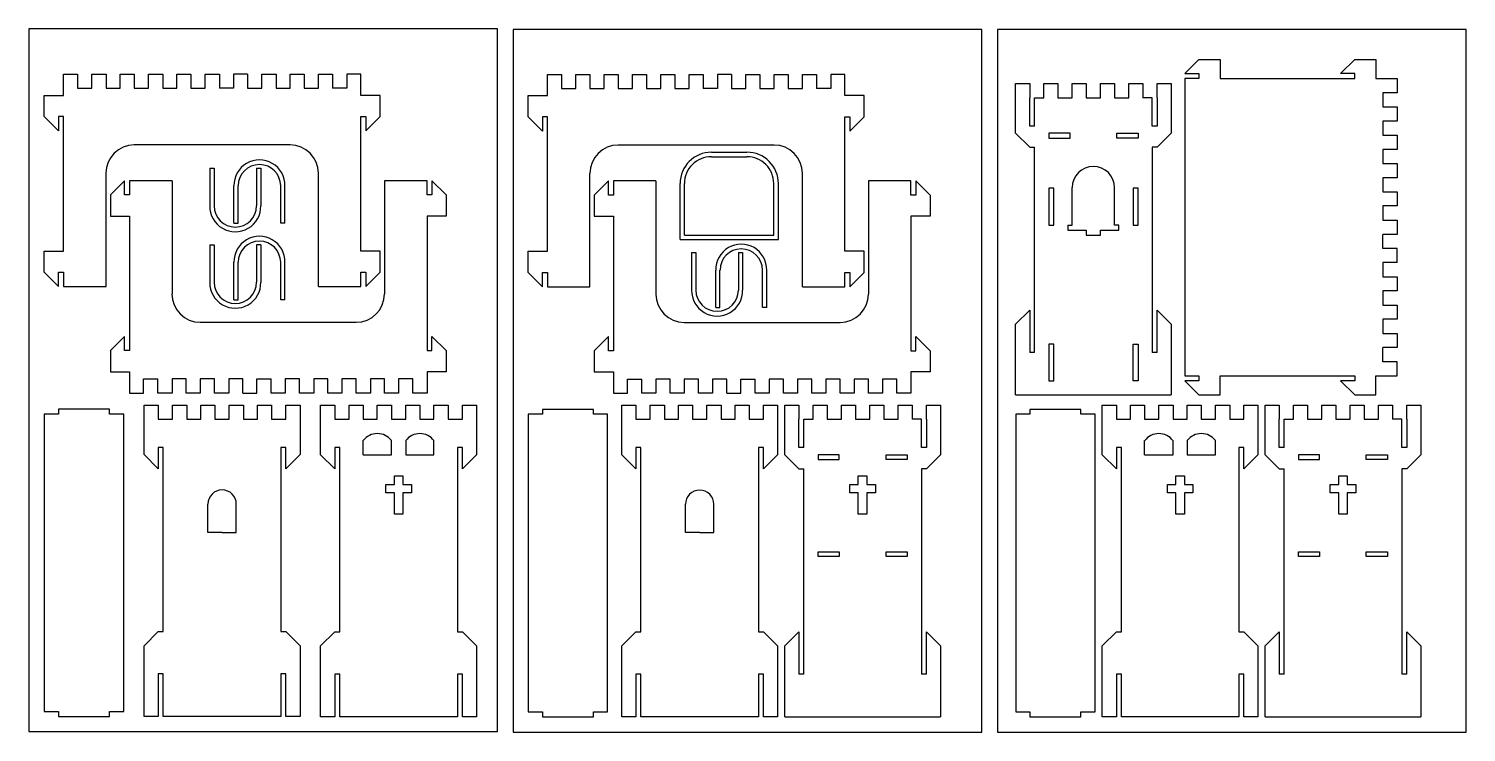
# Model space of a CAD drawing. Header units: millimetres. Extents: x 0 to 2898, y 0 to 1684.
# Drawn here: x 0 to 1449, y 0 to 709 of the extents above; entities that cross this region are included whole.
import ezdxf

# ---------------------------------------------------------------- set-up
doc = ezdxf.new("R2010")
doc.units = ezdxf.units.MM
doc.layers.get('0').update_dxf_attribs({"color": 1})
doc.layers.add('Marco', color=5, linetype='Continuous')

msp = doc.modelspace()

# ---------------------------------------------------------------- linework, layer by layer
for p, q in [((1179.3, 678.4), (1165.1, 664.2)), ((1179.3, 678.4), (1200.8, 678.4)), ((1200.8, 678.4), (1200.8, 659.2)), ((1336.4, 678.4), (1322.1, 664.2)), ((1336.4, 678.4), (1357.8, 678.4)), ((1357.8, 678.4), (1357.8, 659.2)), ((35, 663.6), (49.3, 663.6)), ((35, 642.2), (35, 663.6)), ((49.3, 663.6), (49.3, 649.4)), ((63.6, 649.4), (63.6, 663.6)), ((63.6, 663.6), (77.9, 663.6)), ((77.9, 663.6), (77.9, 649.4)), ((92.1, 649.4), (92.1, 663.6)), ((92.1, 663.6), (106.4, 663.6)), ((106.4, 663.6), (106.4, 649.4)), ((120.7, 649.4), (120.7, 663.6)), ((120.7, 663.6), (135, 663.6)), ((135, 663.6), (135, 649.4)), ((149.2, 649.4), (149.2, 663.6)), ((149.2, 663.6), (163.5, 663.6)), ((163.5, 663.6), (163.5, 649.4)), ((177.8, 649.4), (177.8, 663.6)), ((177.8, 663.6), (192.1, 663.6)), ((192.1, 663.6), (192.1, 649.4)), ((206.3, 663.6), (206.3, 649.4)), ((220.6, 663.6), (206.3, 663.6)), ((220.6, 663.6), (220.6, 649.4)), ((234.9, 649.4), (234.9, 663.6)), ((234.9, 663.6), (249.2, 663.6)), ((249.2, 663.6), (249.2, 649.4)), ((263.4, 649.4), (263.4, 663.6)), ((263.4, 663.6), (277.7, 663.6)), ((277.7, 663.6), (277.7, 649.4)), ((292, 649.4), (292, 663.6)), ((292, 663.6), (306.3, 663.6)), ((306.3, 663.6), (306.3, 649.4)), ((334.8, 663.6), (320.6, 663.6)), ((320.6, 663.6), (320.6, 649.4)), ((334.8, 642.2), (334.8, 663.6)), ((522.8, 663.4), (537, 663.4)), ((522.8, 642), (522.8, 663.4)), ((537, 663.4), (537, 649.1)), ((551.3, 649.1), (551.3, 663.4)), ((551.3, 663.4), (565.6, 663.4)), ((565.6, 663.4), (565.6, 649.1)), ((579.9, 649.1), (579.9, 663.4)), ((579.9, 663.4), (594.2, 663.4)), ((594.2, 663.4), (594.2, 649.1)), ((608.4, 649.1), (608.4, 663.4)), ((608.4, 663.4), (622.7, 663.4)), ((622.7, 663.4), (622.7, 649.1)), ((637, 649.1), (637, 663.4)), ((637, 663.4), (651.3, 663.4)), ((651.3, 663.4), (651.3, 649.1)), ((665.5, 649.1), (665.5, 663.4)), ((665.5, 663.4), (679.8, 663.4)), ((679.8, 663.4), (679.8, 649.1)), ((694.1, 663.4), (694.1, 649.1)), ((708.4, 663.4), (694.1, 663.4)), ((708.4, 663.4), (708.4, 649.1)), ((722.6, 649.1), (722.6, 663.4)), ((722.6, 663.4), (736.9, 663.4)), ((736.9, 663.4), (736.9, 649.1)), ((751.2, 649.1), (751.2, 663.4)), ((751.2, 663.4), (765.5, 663.4)), ((765.5, 663.4), (765.5, 649.1)), ((779.7, 649.1), (779.7, 663.4)), ((779.7, 663.4), (794, 663.4)), ((794, 663.4), (794, 649.1)), ((822.6, 663.4), (808.3, 663.4)), ((808.3, 663.4), (808.3, 649.1)), ((822.6, 642), (822.6, 663.4)), ((994.5, 604.2), (994.5, 654.2)), ((994.5, 654.2), (1008.8, 654.2)), ((1008.8, 654.2), (1008.8, 639.9)), ((1023.1, 639.9), (1023.1, 654.2)), ((1023.1, 654.2), (1037.3, 654.2)), ((1037.3, 654.2), (1037.3, 639.9)), ((1051.6, 639.9), (1051.6, 654.2)), ((1051.6, 654.2), (1065.9, 654.2)), ((1065.9, 654.2), (1065.9, 639.9)), ((1080.2, 639.9), (1080.2, 654.2)), ((1080.2, 654.2), (1094.4, 654.2)), ((1094.4, 654.2), (1094.4, 639.9)), ((1108.7, 639.9), (1108.7, 654.2)), ((1108.7, 654.2), (1123, 654.2)), ((1123, 654.2), (1123, 639.9)), ((1137.3, 639.9), (1137.3, 654.2)), ((1137.3, 654.2), (1151.5, 654.2)), ((1151.5, 654.2), (1151.5, 604.2)), ((1165.1, 664.2), (1179.3, 664.2)), ((1179.3, 659.2), (1165.1, 659.2)), ((1165.1, 659.2), (1165.1, 359.4)), ((1179.3, 664.2), (1179.3, 659.2)), ((1200.8, 659.2), (1336.4, 659.2)), ((1336.4, 664.2), (1322.1, 664.2)), ((1336.4, 659.2), (1336.4, 664.2)), ((1357.8, 659.2), (1379.2, 659.2)), ((1379.2, 659.2), (1379.2, 644.9)), ((15.7, 620.8), (15.7, 642.2)), ((15.7, 642.2), (35, 642.2)), ((49.3, 649.4), (63.6, 649.4)), ((77.9, 649.4), (92.1, 649.4)), ((106.4, 649.4), (120.7, 649.4)), ((135, 649.4), (149.2, 649.4)), ((163.5, 649.4), (177.8, 649.4)), ((206.3, 649.4), (192.1, 649.4)), ((220.6, 649.4), (234.9, 649.4)), ((249.2, 649.4), (263.4, 649.4)), ((277.7, 649.4), (292, 649.4)), ((320.6, 649.4), (306.3, 649.4)), ((354.1, 642.2), (334.8, 642.2)), ((354.1, 620.8), (354.1, 642.2)), ((503.5, 620.6), (503.5, 642)), ((503.5, 642), (522.8, 642)), ((537, 649.1), (551.3, 649.1)), ((565.6, 649.1), (579.9, 649.1)), ((594.2, 649.1), (608.4, 649.1)), ((622.7, 649.1), (637, 649.1)), ((651.3, 649.1), (665.5, 649.1)), ((694.1, 649.1), (679.8, 649.1)), ((708.4, 649.1), (722.6, 649.1)), ((736.9, 649.1), (751.2, 649.1)), ((765.5, 649.1), (779.7, 649.1)), ((808.3, 649.1), (794, 649.1)), ((841.9, 642), (822.6, 642)), ((841.9, 620.6), (841.9, 642)), ((1008.8, 611.3), (1008.8, 639.9)), ((1013.8, 611.3), (1013.8, 639.9)), ((1013.8, 639.9), (1023.1, 639.9)), ((1037.3, 639.9), (1051.6, 639.9)), ((1065.9, 639.9), (1080.2, 639.9)), ((1094.4, 639.9), (1108.7, 639.9)), ((1132.3, 639.9), (1123, 639.9)), ((1132.3, 611.3), (1132.3, 639.9)), ((1137.3, 639.9), (1137.3, 611.3)), ((1379.2, 644.9), (1364.9, 644.9)), ((1364.9, 644.9), (1364.9, 630.6)), ((1364.9, 630.6), (1379.2, 630.6)), ((1379.2, 630.6), (1379.2, 616.3)), ((15.7, 620.8), (30, 606.5)), ((35, 620.8), (30, 620.8)), ((30, 620.8), (30, 606.5)), ((35, 485.2), (35, 620.8)), ((334.8, 485.2), (334.8, 620.8)), ((334.8, 620.8), (339.8, 620.8)), ((339.8, 620.8), (339.8, 606.5)), ((354.1, 620.8), (339.8, 606.5)), ((503.5, 620.6), (517.8, 606.3)), ((522.8, 620.6), (517.8, 620.6)), ((517.8, 620.6), (517.8, 606.3)), ((522.8, 485), (522.8, 620.6)), ((822.6, 485), (822.6, 620.6)), ((822.6, 620.6), (827.6, 620.6)), ((827.6, 620.6), (827.6, 606.3)), ((841.9, 620.6), (827.6, 606.3)), ((1013.8, 611.3), (1008.8, 611.3)), ((1137.3, 611.3), (1132.3, 611.3)), ((1379.2, 616.3), (1364.9, 616.3)), ((1364.9, 616.3), (1364.9, 602.1)), ((994.5, 604.2), (1008.8, 589.9)), ((1028.1, 604.2), (1028.1, 599.2)), ((1049.5, 604.2), (1028.1, 604.2)), ((1028.1, 599.2), (1049.5, 599.2)), ((1049.5, 599.2), (1049.5, 604.2)), ((1096.6, 599.2), (1096.6, 604.2)), ((1096.6, 604.2), (1118, 604.2)), ((1118, 599.2), (1096.6, 599.2)), ((1118, 604.2), (1118, 599.2)), ((1151.5, 604.2), (1137.3, 589.9)), ((1364.9, 602.1), (1379.2, 602.1)), ((1379.2, 602.1), (1379.2, 587.8)), ((263.4, 592.2), (106.4, 592.2)), ((751.2, 592), (594.2, 592)), ((688, 584.9), (723.8, 584.9)), ((688, 580.3), (723.8, 580.3)), ((1008.8, 589.9), (1013.8, 589.9)), ((1013.8, 382.9), (1013.8, 589.9)), ((1137.3, 589.9), (1132.3, 589.9)), ((1132.3, 589.9), (1132.3, 382.9)), ((1379.2, 587.8), (1364.9, 587.8)), ((1364.9, 587.8), (1364.9, 573.5)), ((182.6, 568.7), (182.6, 530.8)), ((182.6, 568.7), (186.8, 568.7)), ((186.8, 568.7), (186.8, 530.8)), ((229.7, 568.7), (229.7, 530.8)), ((229.7, 568.7), (233.9, 568.7)), ((233.9, 568.7), (233.9, 530.8)), ((1364.9, 573.5), (1379.2, 573.5)), ((1379.2, 573.5), (1379.2, 559.2)), ((77.9, 449.5), (77.9, 563.7)), ((82.3, 542), (96.6, 556.2)), ((96.6, 542), (96.6, 556.2)), ((101.6, 556.2), (101.6, 542)), ((144.4, 556.2), (101.6, 556.2)), ((144.4, 556.2), (144.4, 442)), ((206.8, 513.2), (206.8, 551)), ((211.1, 513.2), (211.1, 551)), ((253.9, 513.2), (253.9, 551)), ((258.2, 513.2), (258.2, 551)), ((292, 449.5), (292, 563.7)), ((401.4, 556.2), (358.5, 556.2)), ((358.5, 556.2), (358.5, 442)), ((401.4, 542), (401.4, 556.2)), ((420.6, 542), (406.4, 556.2)), ((406.4, 556.2), (406.4, 542)), ((565.6, 449.3), (565.6, 563.5)), ((570, 541.7), (584.3, 556)), ((584.3, 541.7), (584.3, 556)), ((589.3, 556), (589.3, 541.7)), ((632.1, 556), (589.3, 556)), ((632.1, 556), (632.1, 441.8)), ((656.4, 496.8), (656.4, 553.3)), ((661, 501.4), (661, 553.3)), ((750.9, 501.4), (750.9, 553.3)), ((755.5, 496.8), (755.5, 553.3)), ((779.7, 449.3), (779.7, 563.5)), ((889.1, 556), (846.3, 556)), ((846.3, 556), (846.3, 441.8)), ((889.1, 541.7), (889.1, 556)), ((908.4, 541.7), (894.1, 556)), ((894.1, 556), (894.1, 541.7)), ((1379.2, 559.2), (1364.9, 559.2)), ((1364.9, 559.2), (1364.9, 545)), ((82.3, 542), (82.3, 520.5)), ((101.6, 542), (96.6, 542)), ((406.4, 542), (401.4, 542)), ((420.6, 542), (420.6, 520.5)), ((570, 541.7), (570, 520.3)), ((589.3, 541.7), (584.3, 541.7)), ((894.1, 541.7), (889.1, 541.7)), ((908.4, 541.7), (908.4, 520.3)), ((1033, 548.5), (1028.1, 548.5)), ((1028.1, 548.5), (1028.1, 511.4)), ((1033, 511.4), (1033, 548.5)), ((1051.6, 511.4), (1051.6, 549.2)), ((1094.4, 511.4), (1094.4, 549.2)), ((1118, 548.5), (1113, 548.5)), ((1113, 548.5), (1113, 511.4)), ((1118, 511.4), (1118, 548.5)), ((1364.9, 545), (1379.2, 545)), ((1379.2, 545), (1379.2, 530.7)), ((1379.2, 530.7), (1364.9, 530.7)), ((1364.9, 530.7), (1364.9, 516.4)), ((82.3, 520.5), (101.6, 520.5)), ((101.6, 520.5), (101.6, 384.9)), ((206.8, 513.2), (211.1, 513.2)), ((258.2, 513.2), (253.9, 513.2)), ((420.6, 520.5), (401.4, 520.5)), ((401.4, 520.5), (401.4, 384.9)), ((570, 520.3), (589.3, 520.3)), ((589.3, 520.3), (589.3, 384.7)), ((908.4, 520.3), (889.1, 520.3)), ((889.1, 520.3), (889.1, 384.7)), ((1028.1, 511.4), (1033, 511.4)), ((1047.3, 511.4), (1047.3, 506.4)), ((1047.3, 511.4), (1051.6, 511.4)), ((1098.7, 511.4), (1094.4, 511.4)), ((1098.7, 506.4), (1098.7, 511.4)), ((1113, 511.4), (1118, 511.4)), ((1364.9, 516.4), (1379.2, 516.4)), ((1379.2, 516.4), (1379.2, 502.1)), ((656.4, 496.8), (755.5, 496.8)), ((661, 501.4), (750.9, 501.4)), ((1047.3, 506.4), (1065.9, 506.4)), ((1065.9, 506.4), (1065.9, 501.4)), ((1065.9, 501.4), (1080.2, 501.4)), ((1080.2, 506.4), (1098.7, 506.4)), ((1080.2, 501.4), (1080.2, 506.4)), ((1364.9, 487.8), (1364.9, 502.1)), ((1379.2, 502.1), (1364.9, 502.1)), ((15.7, 463.8), (15.7, 485.2)), ((15.7, 485.2), (35, 485.2)), ((182.6, 491.6), (182.6, 453.8)), ((182.6, 491.6), (186.8, 491.6)), ((186.8, 491.6), (186.8, 453.8)), ((233.9, 491.6), (229.7, 491.6)), ((229.7, 491.6), (229.7, 453.8)), ((233.9, 491.6), (233.9, 453.8)), ((354.1, 485.2), (334.8, 485.2)), ((354.1, 463.8), (354.1, 485.2)), ((503.5, 463.5), (503.5, 485)), ((503.5, 485), (522.8, 485)), ((668.1, 483.7), (668.1, 445.9)), ((668.1, 483.7), (672.4, 483.7)), ((672.4, 483.7), (672.4, 445.9)), ((715.2, 483.7), (715.2, 445.9)), ((715.2, 483.7), (719.5, 483.7)), ((719.5, 483.7), (719.5, 445.9)), ((841.9, 485), (822.6, 485)), ((841.9, 463.5), (841.9, 485)), ((1379.2, 487.8), (1364.9, 487.8)), ((1379.2, 473.6), (1379.2, 487.8)), ((15.7, 463.8), (30, 449.5)), ((30, 449.5), (30, 463.8)), ((30, 463.8), (35, 463.8)), ((35, 463.8), (35, 449.5)), ((206.8, 436.1), (206.8, 473.9)), ((211.1, 436.1), (211.1, 473.9)), ((253.9, 436.1), (253.9, 473.9)), ((258.2, 436.1), (258.2, 473.9)), ((334.8, 449.5), (334.8, 463.8)), ((334.8, 463.8), (339.8, 463.8)), ((339.8, 463.8), (339.8, 449.5)), ((354.1, 463.8), (339.8, 449.5)), ((692.4, 428.2), (692.4, 466)), ((696.6, 428.2), (696.6, 466)), ((739.5, 428.2), (739.5, 466)), ((743.8, 428.2), (743.8, 466)), ((1379.2, 473.6), (1364.9, 473.6)), ((1364.9, 473.6), (1364.9, 459.3)), ((35, 449.5), (77.9, 449.5)), ((292, 449.5), (334.8, 449.5)), ((503.5, 463.5), (517.8, 449.3)), ((517.8, 449.3), (517.8, 463.5)), ((517.8, 463.5), (522.8, 463.5)), ((522.8, 463.5), (522.8, 449.3)), ((522.8, 449.3), (565.6, 449.3)), ((779.7, 449.3), (822.6, 449.3)), ((822.6, 449.3), (822.6, 463.5)), ((822.6, 463.5), (827.6, 463.5)), ((827.6, 463.5), (827.6, 449.3)), ((841.9, 463.5), (827.6, 449.3)), ((1364.9, 459.3), (1379.2, 459.3)), ((1379.2, 459.3), (1379.2, 445)), ((206.8, 436.1), (211.1, 436.1)), ((258.2, 436.1), (253.9, 436.1)), ((1379.2, 445), (1364.9, 445)), ((1364.9, 445), (1364.9, 430.7)), ((692.4, 428.2), (696.6, 428.2)), ((743.8, 428.2), (739.5, 428.2)), ((1008.8, 425.7), (994.5, 411.5)), ((1008.8, 425.7), (1008.8, 382.9)), ((1137.3, 382.9), (1137.3, 425.7)), ((1137.3, 425.7), (1151.5, 411.5)), ((1364.9, 430.7), (1379.2, 430.7)), ((1379.2, 430.7), (1379.2, 416.5)), ((172.9, 413.5), (330, 413.5)), ((660.7, 413.3), (817.7, 413.3)), ((994.5, 340.1), (994.5, 411.5)), ((1151.5, 411.5), (1151.5, 340.1)), ((1379.2, 416.5), (1364.9, 416.5)), ((1364.9, 416.5), (1364.9, 402.2)), ((82.3, 384.9), (96.6, 399.2)), ((96.6, 384.9), (96.6, 399.2)), ((406.4, 384.9), (406.4, 399.2)), ((420.6, 384.9), (406.4, 399.2)), ((570, 384.7), (584.3, 399)), ((584.3, 384.7), (584.3, 399)), ((894.1, 384.7), (894.1, 399)), ((908.4, 384.7), (894.1, 399)), ((1033, 391.5), (1028.1, 391.5)), ((1028.1, 391.5), (1028.1, 382.9)), ((1033, 354.4), (1033, 391.5)), ((1113, 354.4), (1113, 391.5)), ((1113, 391.5), (1118, 391.5)), ((1118, 391.5), (1118, 382.9)), ((1364.9, 402.2), (1379.2, 402.2)), ((1379.2, 402.2), (1379.2, 387.9)), ((82.3, 384.9), (82.3, 363.5)), ((101.6, 384.9), (96.6, 384.9)), ((401.4, 384.9), (406.4, 384.9)), ((420.6, 384.9), (420.6, 363.5)), ((570, 384.7), (570, 363.3)), ((589.3, 384.7), (584.3, 384.7)), ((889.1, 384.7), (894.1, 384.7)), ((908.4, 384.7), (908.4, 363.3)), ((1013.8, 382.9), (1008.8, 382.9)), ((1028.1, 382.9), (1028.1, 354.4)), ((1118, 382.9), (1118, 354.4)), ((1137.3, 382.9), (1132.3, 382.9)), ((1364.9, 373.6), (1364.9, 387.9)), ((1379.2, 387.9), (1364.9, 387.9)), ((82.3, 363.5), (101.6, 363.5)), ((101.6, 363.5), (101.6, 342.1)), ((420.6, 363.5), (401.4, 363.5)), ((401.4, 363.5), (401.4, 342.1)), ((570, 363.3), (589.3, 363.3)), ((589.3, 363.3), (589.3, 341.9)), ((908.4, 363.3), (889.1, 363.3)), ((889.1, 363.3), (889.1, 341.9)), ((1379.2, 373.6), (1364.9, 373.6)), ((1379.2, 359.4), (1379.2, 373.6)), ((115.8, 342.1), (115.8, 356.4)), ((115.8, 356.4), (130.1, 356.4)), ((130.1, 342.1), (130.1, 356.4)), ((158.7, 356.4), (144.4, 356.4)), ((144.4, 356.4), (144.4, 342.1)), ((158.7, 342.1), (158.7, 356.4)), ((187.2, 356.4), (172.9, 356.4)), ((172.9, 356.4), (172.9, 342.1)), ((187.2, 342.1), (187.2, 356.4)), ((215.8, 356.4), (201.5, 356.4)), ((201.5, 356.4), (201.5, 342.1)), ((215.8, 342.1), (215.8, 356.4)), ((230, 342.1), (230, 356.4)), ((230, 356.4), (244.3, 356.4)), ((244.3, 342.1), (244.3, 356.4)), ((272.9, 356.4), (258.6, 356.4)), ((258.6, 356.4), (258.6, 342.1)), ((272.9, 342.1), (272.9, 356.4)), ((301.4, 356.4), (287.2, 356.4)), ((287.2, 356.4), (287.2, 342.1)), ((301.4, 342.1), (301.4, 356.4)), ((330, 356.4), (315.7, 356.4)), ((315.7, 356.4), (315.7, 342.1)), ((330, 342.1), (330, 356.4)), ((358.5, 356.4), (344.3, 356.4)), ((344.3, 356.4), (344.3, 342.1)), ((358.5, 342.1), (358.5, 356.4)), ((387.1, 356.4), (372.8, 356.4)), ((372.8, 356.4), (372.8, 342.1)), ((387.1, 342.1), (387.1, 356.4)), ((603.6, 341.9), (603.6, 356.1)), ((603.6, 356.1), (617.9, 356.1)), ((617.9, 341.9), (617.9, 356.1)), ((646.4, 356.1), (632.1, 356.1)), ((632.1, 356.1), (632.1, 341.9)), ((646.4, 341.9), (646.4, 356.1)), ((675, 356.1), (660.7, 356.1)), ((660.7, 356.1), (660.7, 341.9)), ((675, 341.9), (675, 356.1)), ((703.5, 356.1), (689.2, 356.1)), ((689.2, 356.1), (689.2, 341.9)), ((703.5, 341.9), (703.5, 356.1)), ((717.8, 341.9), (717.8, 356.1)), ((717.8, 356.1), (732.1, 356.1)), ((732.1, 341.9), (732.1, 356.1)), ((760.6, 356.1), (746.3, 356.1)), ((746.3, 356.1), (746.3, 341.9)), ((760.6, 341.9), (760.6, 356.1)), ((789.2, 356.1), (774.9, 356.1)), ((774.9, 356.1), (774.9, 341.9)), ((789.2, 341.9), (789.2, 356.1)), ((817.7, 356.1), (803.5, 356.1)), ((803.5, 356.1), (803.5, 341.9)), ((817.7, 341.9), (817.7, 356.1)), ((846.3, 356.1), (832, 356.1)), ((832, 356.1), (832, 341.9)), ((846.3, 341.9), (846.3, 356.1)), ((874.8, 356.1), (860.6, 356.1)), ((860.6, 356.1), (860.6, 341.9)), ((874.8, 341.9), (874.8, 356.1)), ((1028.1, 354.4), (1033, 354.4)), ((1118, 354.4), (1113, 354.4)), ((1165.1, 359.4), (1179.3, 359.4)), ((1179.3, 354.4), (1165.1, 354.4)), ((1179.3, 340.1), (1165.1, 354.4)), ((1179.3, 359.4), (1179.3, 354.4)), ((1200.8, 340.1), (1200.8, 359.4)), ((1200.8, 359.4), (1336.4, 359.4)), ((1336.4, 354.4), (1322.1, 354.4)), ((1336.4, 340.1), (1322.1, 354.4)), ((1336.4, 359.4), (1336.4, 354.4)), ((1357.8, 359.4), (1379.2, 359.4)), ((1357.8, 340.1), (1357.8, 359.4)), ((101.6, 342.1), (115.8, 342.1)), ((144.4, 342.1), (130.1, 342.1)), ((172.9, 342.1), (158.7, 342.1)), ((201.5, 342.1), (187.2, 342.1)), ((215.8, 342.1), (230, 342.1)), ((258.6, 342.1), (244.3, 342.1)), ((287.2, 342.1), (272.9, 342.1)), ((315.7, 342.1), (301.4, 342.1)), ((344.3, 342.1), (330, 342.1)), ((372.8, 342.1), (358.5, 342.1)), ((401.4, 342.1), (387.1, 342.1)), ((589.3, 341.9), (603.6, 341.9)), ((632.1, 341.9), (617.9, 341.9)), ((660.7, 341.9), (646.4, 341.9)), ((689.2, 341.9), (675, 341.9)), ((703.5, 341.9), (717.8, 341.9)), ((746.3, 341.9), (732.1, 341.9)), ((774.9, 341.9), (760.6, 341.9)), ((803.5, 341.9), (789.2, 341.9)), ((832, 341.9), (817.7, 341.9)), ((860.6, 341.9), (846.3, 341.9)), ((889.1, 341.9), (874.8, 341.9)), ((994.5, 340.1), (1151.5, 340.1)), ((1179.3, 340.1), (1200.8, 340.1)), ((1336.4, 340.1), (1357.8, 340.1)), ((15.7, 320.8), (15.7, 21)), ((30, 320.8), (15.7, 320.8)), ((81.4, 325.8), (30, 325.8)), ((30, 325.8), (30, 320.8)), ((81.4, 320.8), (81.4, 325.8)), ((95.7, 320.8), (81.4, 320.8)), ((95.7, 21), (95.7, 320.8)), ((116.3, 280.1), (116.3, 330)), ((116.3, 330), (130.6, 330)), ((130.6, 330), (130.6, 315.8)), ((144.9, 315.8), (144.9, 330)), ((144.9, 330), (159.2, 330)), ((159.2, 330), (159.2, 315.8)), ((173.5, 315.8), (173.5, 330)), ((173.5, 330), (187.7, 330)), ((187.7, 330), (187.7, 315.8)), ((202, 315.8), (202, 330)), ((202, 330), (216.3, 330)), ((216.3, 330), (216.3, 315.8)), ((230.6, 315.8), (230.6, 330)), ((230.6, 330), (244.8, 330)), ((244.8, 330), (244.8, 315.8)), ((259.1, 315.8), (259.1, 330)), ((259.1, 330), (273.4, 330)), ((273.4, 330), (273.4, 280.1)), ((294.2, 279.9), (294.2, 329.8)), ((294.2, 329.8), (308.5, 329.8)), ((308.5, 329.8), (308.5, 315.6)), ((322.8, 315.6), (322.8, 329.8)), ((322.8, 329.8), (337.1, 329.8)), ((337.1, 329.8), (337.1, 315.6)), ((351.3, 315.6), (351.3, 329.8)), ((351.3, 329.8), (365.6, 329.8)), ((365.6, 329.8), (365.6, 315.6)), ((379.9, 315.6), (379.9, 329.8)), ((379.9, 329.8), (394.2, 329.8)), ((394.2, 329.8), (394.2, 315.6)), ((408.4, 315.6), (408.4, 329.8)), ((408.4, 329.8), (422.7, 329.8)), ((422.7, 329.8), (422.7, 315.6)), ((437, 315.6), (437, 329.8)), ((437, 329.8), (451.3, 329.8)), ((451.3, 329.8), (451.3, 279.9)), ((503.5, 320.6), (503.5, 20.7)), ((517.8, 320.6), (503.5, 320.6)), ((569.2, 325.6), (517.8, 325.6)), ((517.8, 325.6), (517.8, 320.6)), ((569.2, 320.6), (569.2, 325.6)), ((583.4, 320.6), (569.2, 320.6)), ((583.4, 20.7), (583.4, 320.6)), ((597.7, 279.9), (597.7, 329.8)), ((597.7, 329.8), (612, 329.8)), ((612, 329.8), (612, 315.6)), ((626.3, 315.6), (626.3, 329.8)), ((626.3, 329.8), (640.6, 329.8)), ((640.6, 329.8), (640.6, 315.6)), ((654.8, 315.6), (654.8, 329.8)), ((654.8, 329.8), (669.1, 329.8)), ((669.1, 329.8), (669.1, 315.6)), ((683.4, 315.6), (683.4, 329.8)), ((683.4, 329.8), (697.7, 329.8)), ((697.7, 329.8), (697.7, 315.6)), ((711.9, 315.6), (711.9, 329.8)), ((711.9, 329.8), (726.2, 329.8)), ((726.2, 329.8), (726.2, 315.6)), ((740.5, 315.6), (740.5, 329.8)), ((740.5, 329.8), (754.8, 329.8)), ((754.8, 329.8), (754.8, 279.9)), ((761.9, 279.9), (761.9, 329.8)), ((761.9, 329.8), (776.2, 329.8)), ((776.2, 329.8), (776.2, 315.6)), ((790.5, 315.6), (790.5, 329.8)), ((790.5, 329.8), (804.7, 329.8)), ((804.7, 329.8), (804.7, 315.6)), ((819, 315.6), (819, 329.8)), ((819, 329.8), (833.3, 329.8)), ((833.3, 329.8), (833.3, 315.6)), ((847.6, 315.6), (847.6, 329.8)), ((847.6, 329.8), (861.8, 329.8)), ((861.8, 329.8), (861.8, 315.6)), ((876.1, 315.6), (876.1, 329.8)), ((876.1, 329.8), (890.4, 329.8)), ((890.4, 329.8), (890.4, 315.6)), ((904.7, 315.6), (904.7, 329.8)), ((904.7, 329.8), (918.9, 329.8)), ((918.9, 329.8), (918.9, 279.9)), ((994.8, 320.6), (994.8, 20.7)), ((1009.1, 320.6), (994.8, 320.6)), ((1060.5, 325.6), (1009.1, 325.6)), ((1009.1, 325.6), (1009.1, 320.6)), ((1060.5, 320.6), (1060.5, 325.6)), ((1074.7, 320.6), (1060.5, 320.6)), ((1074.7, 20.7), (1074.7, 320.6)), ((1081.9, 279.9), (1081.9, 329.8)), ((1081.9, 329.8), (1096.2, 329.8)), ((1096.2, 329.8), (1096.2, 315.6)), ((1110.4, 315.6), (1110.4, 329.8)), ((1110.4, 329.8), (1124.7, 329.8)), ((1124.7, 329.8), (1124.7, 315.6)), ((1139, 315.6), (1139, 329.8)), ((1139, 329.8), (1153.3, 329.8)), ((1153.3, 329.8), (1153.3, 315.6)), ((1167.5, 315.6), (1167.5, 329.8)), ((1167.5, 329.8), (1181.8, 329.8)), ((1181.8, 329.8), (1181.8, 315.6)), ((1196.1, 315.6), (1196.1, 329.8)), ((1196.1, 329.8), (1210.4, 329.8)), ((1210.4, 329.8), (1210.4, 315.6)), ((1224.6, 315.6), (1224.6, 329.8)), ((1224.6, 329.8), (1238.9, 329.8)), ((1238.9, 329.8), (1238.9, 279.9)), ((1246.1, 279.9), (1246.1, 329.8)), ((1246.1, 329.8), (1260.3, 329.8)), ((1260.3, 329.8), (1260.3, 315.6)), ((1274.6, 315.6), (1274.6, 329.8)), ((1274.6, 329.8), (1288.9, 329.8)), ((1288.9, 329.8), (1288.9, 315.6)), ((1303.2, 315.6), (1303.2, 329.8)), ((1303.2, 329.8), (1317.4, 329.8)), ((1317.4, 329.8), (1317.4, 315.6)), ((1331.7, 315.6), (1331.7, 329.8)), ((1331.7, 329.8), (1346, 329.8)), ((1346, 329.8), (1346, 315.6)), ((1360.3, 315.6), (1360.3, 329.8)), ((1360.3, 329.8), (1374.6, 329.8)), ((1374.6, 329.8), (1374.6, 315.6)), ((1388.8, 315.6), (1388.8, 329.8)), ((1388.8, 329.8), (1403.1, 329.8)), ((1403.1, 329.8), (1403.1, 279.9)), ((130.6, 315.8), (144.9, 315.8)), ((159.2, 315.8), (173.5, 315.8)), ((187.7, 315.8), (202, 315.8)), ((216.3, 315.8), (230.6, 315.8)), ((244.8, 315.8), (259.1, 315.8)), ((308.5, 315.6), (322.8, 315.6)), ((337.1, 315.6), (351.3, 315.6)), ((365.6, 315.6), (379.9, 315.6)), ((394.2, 315.6), (408.4, 315.6)), ((422.7, 315.6), (437, 315.6)), ((612, 315.6), (626.3, 315.6)), ((640.6, 315.6), (654.8, 315.6)), ((669.1, 315.6), (683.4, 315.6)), ((697.7, 315.6), (711.9, 315.6)), ((726.2, 315.6), (740.5, 315.6)), ((776.2, 287), (776.2, 315.6)), ((781.2, 287), (781.2, 315.6)), ((781.2, 315.6), (790.5, 315.6)), ((804.7, 315.6), (819, 315.6)), ((833.3, 315.6), (847.6, 315.6)), ((861.8, 315.6), (876.1, 315.6)), ((899.7, 315.6), (890.4, 315.6)), ((899.7, 287), (899.7, 315.6)), ((904.7, 315.6), (904.7, 287)), ((1096.2, 315.6), (1110.4, 315.6)), ((1124.7, 315.6), (1139, 315.6)), ((1153.3, 315.6), (1167.5, 315.6)), ((1181.8, 315.6), (1196.1, 315.6)), ((1210.4, 315.6), (1224.6, 315.6)), ((1260.3, 287), (1260.3, 315.6)), ((1265.3, 287), (1265.3, 315.6)), ((1265.3, 315.6), (1274.6, 315.6)), ((1288.9, 315.6), (1303.2, 315.6)), ((1317.4, 315.6), (1331.7, 315.6)), ((1346, 315.6), (1360.3, 315.6)), ((1383.8, 315.6), (1374.6, 315.6)), ((1383.8, 287), (1383.8, 315.6)), ((1388.8, 315.6), (1388.8, 287)), ((337.1, 279.9), (337.1, 294.1)), ((365.6, 279.9), (365.6, 294.1)), ((379.9, 294.1), (379.9, 279.9)), ((408.4, 279.9), (408.4, 294.1)), ((1124.7, 279.9), (1124.7, 294.1)), ((1153.3, 279.9), (1153.3, 294.1)), ((1167.5, 294.1), (1167.5, 279.9)), ((1196.1, 279.9), (1196.1, 294.1)), ((116.3, 280.1), (130.6, 265.8)), ((135.6, 287.2), (130.6, 287.2)), ((130.6, 287.2), (130.6, 265.8)), ((135.6, 101.6), (135.6, 287.2)), ((259.1, 287.2), (254.1, 287.2)), ((254.1, 287.2), (254.1, 101.6)), ((259.1, 265.8), (259.1, 287.2)), ((273.4, 280.1), (259.1, 265.8)), ((294.2, 279.9), (308.5, 265.6)), ((313.5, 287), (308.5, 287)), ((308.5, 287), (308.5, 265.6)), ((313.5, 101.4), (313.5, 287)), ((337.1, 279.9), (365.6, 279.9)), ((379.9, 279.9), (408.4, 279.9)), ((437, 287), (432, 287)), ((432, 287), (432, 101.4)), ((437, 265.6), (437, 287)), ((451.3, 279.9), (437, 265.6)), ((597.7, 279.9), (612, 265.6)), ((617, 287), (612, 287)), ((612, 287), (612, 265.6)), ((617, 101.4), (617, 287)), ((740.5, 287), (735.5, 287)), ((735.5, 287), (735.5, 101.4)), ((740.5, 265.6), (740.5, 287)), ((754.8, 279.9), (740.5, 265.6)), ((761.9, 279.9), (776.2, 265.6)), ((781.2, 287), (776.2, 287)), ((795.5, 279.9), (795.5, 274.9)), ((816.9, 279.9), (795.5, 279.9)), ((816.9, 274.9), (816.9, 279.9)), ((864, 274.9), (864, 279.9)), ((864, 279.9), (885.4, 279.9)), ((885.4, 279.9), (885.4, 274.9)), ((904.7, 287), (899.7, 287)), ((918.9, 279.9), (904.7, 265.6)), ((1081.9, 279.9), (1096.2, 265.6)), ((1101.2, 287), (1096.2, 287)), ((1096.2, 287), (1096.2, 265.6)), ((1101.2, 101.4), (1101.2, 287)), ((1124.7, 279.9), (1153.3, 279.9)), ((1167.5, 279.9), (1196.1, 279.9)), ((1224.6, 287), (1219.7, 287)), ((1219.7, 287), (1219.7, 101.4)), ((1224.6, 265.6), (1224.6, 287)), ((1238.9, 279.9), (1224.6, 265.6)), ((1246.1, 279.9), (1260.3, 265.6)), ((1265.3, 287), (1260.3, 287)), ((1279.6, 279.9), (1279.6, 274.9)), ((1301, 279.9), (1279.6, 279.9)), ((1301, 274.9), (1301, 279.9)), ((1348.1, 274.9), (1348.1, 279.9)), ((1348.1, 279.9), (1369.6, 279.9)), ((1369.6, 279.9), (1369.6, 274.9)), ((1388.8, 287), (1383.8, 287)), ((1403.1, 279.9), (1388.8, 265.6)), ((776.2, 265.6), (781.2, 265.6)), ((781.2, 58.6), (781.2, 265.6)), ((795.5, 274.9), (816.9, 274.9)), ((885.4, 274.9), (864, 274.9)), ((904.7, 265.6), (899.7, 265.6)), ((899.7, 265.6), (899.7, 58.6)), ((1260.3, 265.6), (1265.3, 265.6)), ((1265.3, 58.6), (1265.3, 265.6)), ((1279.6, 274.9), (1301, 274.9)), ((1369.6, 274.9), (1348.1, 274.9)), ((1388.8, 265.6), (1383.8, 265.6)), ((1383.8, 265.6), (1383.8, 58.6)), ((359.9, 241.3), (359.9, 249.9)), ((359.9, 249.9), (368.5, 249.9)), ((368.5, 249.9), (368.5, 258.5)), ((368.5, 258.5), (372.7, 258.5)), ((372.7, 258.5), (377, 258.5)), ((377, 258.5), (377, 249.9)), ((377, 249.9), (385.6, 249.9)), ((385.6, 249.9), (385.6, 241.3)), ((827.6, 241.3), (827.6, 249.9)), ((827.6, 249.9), (836.1, 249.9)), ((836.1, 249.9), (836.1, 258.5)), ((836.1, 258.5), (840.4, 258.5)), ((840.4, 258.5), (844.7, 258.5)), ((844.7, 258.5), (844.7, 249.9)), ((844.7, 249.9), (853.3, 249.9)), ((853.3, 249.9), (853.3, 241.3)), ((1147.6, 241.3), (1147.6, 249.9)), ((1147.6, 249.9), (1156.1, 249.9)), ((1156.1, 249.9), (1156.1, 258.5)), ((1156.1, 258.5), (1160.4, 258.5)), ((1160.4, 258.5), (1164.7, 258.5)), ((1164.7, 258.5), (1164.7, 249.9)), ((1164.7, 249.9), (1173.3, 249.9)), ((1173.3, 249.9), (1173.3, 241.3)), ((1311.7, 241.3), (1311.7, 249.9)), ((1311.7, 249.9), (1320.3, 249.9)), ((1320.3, 249.9), (1320.3, 258.5)), ((1320.3, 258.5), (1324.6, 258.5)), ((1324.6, 258.5), (1328.9, 258.5)), ((1328.9, 258.5), (1328.9, 249.9)), ((1328.9, 249.9), (1337.4, 249.9)), ((1337.4, 249.9), (1337.4, 241.3)), ((368.5, 241.3), (359.9, 241.3)), ((368.5, 219.9), (368.5, 241.3)), ((385.6, 241.3), (377, 241.3)), ((377, 241.3), (377, 219.9)), ((836.1, 241.3), (827.6, 241.3)), ((836.1, 219.9), (836.1, 241.3)), ((853.3, 241.3), (844.7, 241.3)), ((844.7, 241.3), (844.7, 219.9)), ((1156.1, 241.3), (1147.6, 241.3)), ((1156.1, 219.9), (1156.1, 241.3)), ((1173.3, 241.3), (1164.7, 241.3)), ((1164.7, 241.3), (1164.7, 219.9)), ((1320.3, 241.3), (1311.7, 241.3)), ((1320.3, 219.9), (1320.3, 241.3)), ((1337.4, 241.3), (1328.9, 241.3)), ((1328.9, 241.3), (1328.9, 219.9)), ((180.6, 201.6), (180.6, 230.1)), ((209.1, 201.6), (209.1, 230.1)), ((377, 219.9), (368.5, 219.9)), ((662, 201.3), (662, 229.9)), ((690.5, 201.3), (690.5, 229.9)), ((844.7, 219.9), (836.1, 219.9)), ((1164.7, 219.9), (1156.1, 219.9)), ((1328.9, 219.9), (1320.3, 219.9)), ((194.9, 201.6), (180.6, 201.6)), ((194.9, 201.6), (209.1, 201.6)), ((676.2, 201.3), (662, 201.3)), ((676.2, 201.3), (690.5, 201.3)), ((795.5, 182.1), (816.9, 182.1)), ((795.5, 177.1), (795.5, 182.1)), ((816.9, 177.1), (795.5, 177.1)), ((816.9, 182.1), (816.9, 177.1)), ((864, 182.1), (885.4, 182.1)), ((864, 177.1), (864, 182.1)), ((885.4, 177.1), (864, 177.1)), ((885.4, 182.1), (885.4, 177.1)), ((1279.6, 182.1), (1301, 182.1)), ((1279.6, 177.1), (1279.6, 182.1)), ((1301, 177.1), (1279.6, 177.1)), ((1301, 182.1), (1301, 177.1)), ((1348.1, 182.1), (1369.6, 182.1)), ((1348.1, 177.1), (1348.1, 182.1)), ((1369.6, 177.1), (1348.1, 177.1)), ((1369.6, 182.1), (1369.6, 177.1)), ((130.6, 101.6), (116.3, 87.3)), ((130.6, 101.6), (135.6, 101.6)), ((254.1, 101.6), (259.1, 101.6)), ((259.1, 101.6), (273.4, 87.3)), ((116.3, 16), (116.3, 87.3)), ((273.4, 87.3), (273.4, 16)), ((308.5, 101.4), (294.2, 87.1)), ((294.2, 15.7), (294.2, 87.1)), ((308.5, 101.4), (313.5, 101.4)), ((432, 101.4), (437, 101.4)), ((437, 101.4), (451.3, 87.1)), ((451.3, 87.1), (451.3, 15.7)), ((612, 101.4), (597.7, 87.1)), ((597.7, 15.7), (597.7, 87.1)), ((612, 101.4), (617, 101.4)), ((735.5, 101.4), (740.5, 101.4)), ((740.5, 101.4), (754.8, 87.1)), ((754.8, 87.1), (754.8, 15.7)), ((776.2, 101.4), (761.9, 87.1)), ((761.9, 15.7), (761.9, 87.1)), ((776.2, 101.4), (776.2, 58.6)), ((904.7, 58.6), (904.7, 101.4)), ((904.7, 101.4), (918.9, 87.1)), ((918.9, 87.1), (918.9, 15.7)), ((1096.2, 101.4), (1081.9, 87.1)), ((1081.9, 15.7), (1081.9, 87.1)), ((1096.2, 101.4), (1101.2, 101.4)), ((1219.7, 101.4), (1224.6, 101.4)), ((1224.6, 101.4), (1238.9, 87.1)), ((1238.9, 87.1), (1238.9, 15.7)), ((1260.3, 101.4), (1246.1, 87.1)), ((1246.1, 15.7), (1246.1, 87.1)), ((1260.3, 101.4), (1260.3, 58.6)), ((1388.8, 58.6), (1388.8, 101.4)), ((1388.8, 101.4), (1403.1, 87.1)), ((1403.1, 87.1), (1403.1, 15.7)), ((135.6, 58.8), (130.6, 58.8)), ((130.6, 58.8), (130.6, 16)), ((135.6, 16), (135.6, 58.8)), ((259.1, 58.8), (254.1, 58.8)), ((254.1, 58.8), (254.1, 16)), ((259.1, 16), (259.1, 58.8)), ((313.5, 58.6), (308.5, 58.6)), ((308.5, 58.6), (308.5, 15.7)), ((313.5, 15.7), (313.5, 58.6)), ((437, 58.6), (432, 58.6)), ((432, 58.6), (432, 15.7)), ((437, 15.7), (437, 58.6)), ((617, 58.6), (612, 58.6)), ((612, 58.6), (612, 15.7)), ((617, 15.7), (617, 58.6)), ((740.5, 58.6), (735.5, 58.6)), ((735.5, 58.6), (735.5, 15.7)), ((740.5, 15.7), (740.5, 58.6)), ((781.2, 58.6), (776.2, 58.6)), ((904.7, 58.6), (899.7, 58.6)), ((1101.2, 58.6), (1096.2, 58.6)), ((1096.2, 58.6), (1096.2, 15.7)), ((1101.2, 15.7), (1101.2, 58.6)), ((1224.6, 58.6), (1219.7, 58.6)), ((1219.7, 58.6), (1219.7, 15.7)), ((1224.6, 15.7), (1224.6, 58.6)), ((1265.3, 58.6), (1260.3, 58.6)), ((1388.8, 58.6), (1383.8, 58.6)), ((15.7, 21), (30, 21)), ((30, 21), (30, 16)), ((30, 16), (81.4, 16)), ((81.4, 16), (81.4, 21)), ((81.4, 21), (95.7, 21)), ((130.6, 16), (116.3, 16)), ((254.1, 16), (135.6, 16)), ((273.4, 16), (259.1, 16)), ((308.5, 15.7), (294.2, 15.7)), ((432, 15.7), (313.5, 15.7)), ((451.3, 15.7), (437, 15.7)), ((503.5, 20.7), (517.8, 20.7)), ((517.8, 20.7), (517.8, 15.7)), ((517.8, 15.7), (569.2, 15.7)), ((569.2, 15.7), (569.2, 20.7)), ((569.2, 20.7), (583.4, 20.7)), ((612, 15.7), (597.7, 15.7)), ((735.5, 15.7), (617, 15.7)), ((754.8, 15.7), (740.5, 15.7)), ((761.9, 15.7), (918.9, 15.7)), ((994.8, 20.7), (1009.1, 20.7)), ((1009.1, 20.7), (1009.1, 15.7)), ((1009.1, 15.7), (1060.5, 15.7)), ((1060.5, 15.7), (1060.5, 20.7)), ((1060.5, 20.7), (1074.7, 20.7)), ((1096.2, 15.7), (1081.9, 15.7)), ((1219.7, 15.7), (1101.2, 15.7)), ((1238.9, 15.7), (1224.6, 15.7)), ((1246.1, 15.7), (1403.1, 15.7))]:
    msp.add_line(p, q)
for centre, radius, start, end in [((106.4, 563.7), 28.6, 90, 180), ((263.4, 563.7), 28.6, 0, 90), ((594.2, 563.5), 28.6, 90, 180), ((688.1, 553.2), 31.7, 90.1228, 179.8245), ((687.9, 553.4), 27, 89.788, 180.212), ((724, 553.4), 31.5, 359.7596, 90.2404), ((723.9, 553.4), 27, 359.788, 90.212), ((751.2, 563.5), 28.6, 0, 90), ((232.5, 551.5), 25.7, 358.9571, 181.0429), ((232.5, 551), 21.4, 0, 180), ((1073, 549.2), 21.4, 0, 180), ((208.2, 530.4), 25.7, 178.9571, 1.0429), ((208.2, 530.8), 21.4, 180, 0), ((232.5, 474.4), 25.7, 358.9571, 181.0429), ((232.5, 473.9), 21.4, 0, 180), ((718.1, 466.5), 25.7, 358.9571, 181.0429), ((718.1, 466), 21.4, 0, 180), ((208.2, 453.3), 25.7, 178.9571, 1.0429), ((208.2, 453.8), 21.4, 180, 0), ((172.9, 442), 28.6, 180, 270), ((330, 442), 28.6, 270, 360), ((660.7, 441.8), 28.6, 180, 270), ((693.8, 445.4), 25.7, 178.9571, 1.0429), ((693.8, 445.9), 21.4, 180, 0), ((817.7, 441.8), 28.6, 270, 360), ((351.3, 283.4), 17.8, 36.8699, 143.1301), ((394.2, 283.4), 17.8, 36.8699, 143.1301), ((1139, 283.4), 17.8, 36.8699, 143.1301), ((1181.8, 283.4), 17.8, 36.8699, 143.1301), ((194.9, 230.1), 14.3, 0, 180), ((676.2, 229.9), 14.3, 0, 180)]:
    msp.add_arc(centre, radius, start, end)
at = {"layer": 'Marco'}
for points in [[(472.4, 0.8), (472.4, 709.4), (0, 709.4), (0, 0.8)], [(960.6, 0), (960.6, 708.7), (488.2, 708.7), (488.2, 0)], [(1448.8, 0), (1448.8, 708.7), (976.4, 708.7), (976.4, 0)]]:
    msp.add_lwpolyline(points, close=True, dxfattribs=at)

doc.saveas('drawing.dxf')
